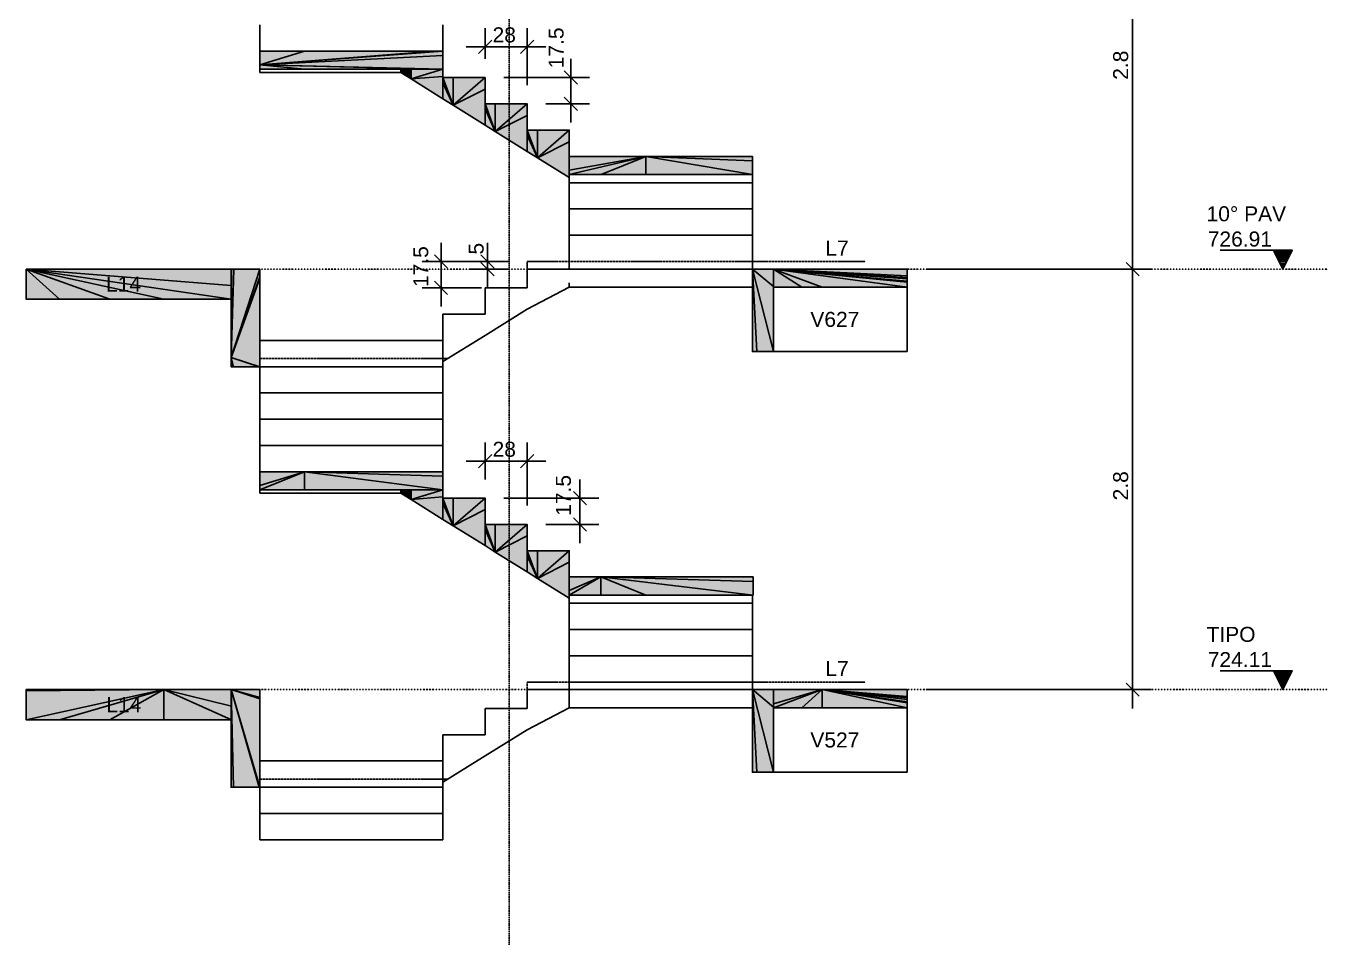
# Model space of a CAD drawing. Extents: x 37185 to 43130, y -8131 to -3926.
# Drawn here: x 40878 to 41744, y -5845 to -5234 of the extents above; entities that cross this region are included whole.
import ezdxf

# ---------------------------------------------------------------- set-up
doc = ezdxf.new("R2010")
doc.units = 0
doc.header["$MEASUREMENT"] = 0
for name, pattern in [('ESTILO_TQS_0001', [1, 0.7, -0.3]), ('ESTILO_TQS_0002', [0.4, 0.1, -0.3]), ('ESTILO_TQS_0004', [1.12, 0.5, -0.2, 0.01, -0.2, 0.01, -0.2])]:
    doc.linetypes.add(name, pattern=pattern)
for name, color, linetype in [('48', 4, 'CONTINUOUS'), ('52', 1, 'CONTINUOUS'), ('67', 7, 'CONTINUOUS'), ('68', 4, 'CONTINUOUS'), ('70', 160, 'CONTINUOUS'), ('74', 2, 'CONTINUOUS'), ('75', 9, 'CONTINUOUS'), ('79', 12, 'CONTINUOUS'), ('96', 252, 'CONTINUOUS')]:
    doc.layers.add(name, color=color, linetype=linetype)
doc.styles.add('TQS_ARIAL', font='arial.ttf')

msp = doc.modelspace()

# ---------------------------------------------------------------- linework, layer by layer
at = {"layer": '48', "linetype": 'Continuous'}
for p, q in [((41033.332, -5232.844), (41033.332, -5246.995)), ((41155.332, -5246.995), (41155.332, -5232.844)), ((41033.332, -5246.995), (41033.332, -5250.344)), ((41155.332, -5250.344), (41155.332, -5246.995)), ((41033.332, -5262.344), (41033.332, -5264.495)), ((41033.332, -5264.495), (41127.332, -5264.495)), ((41239.332, -5334.495), (41239.332, -5337.844)), ((41239.332, -5337.844), (41239.332, -5351.995)), ((41361.71, -5337.844), (41239.435, -5337.844)), ((41361.332, -5334.495), (41361.332, -5332.344)), ((41361.332, -5337.844), (41361.332, -5334.495)), ((41361.332, -5351.995), (41361.332, -5337.844)), ((41239.332, -5351.995), (41239.332, -5355.344)), ((41239.332, -5355.344), (41239.332, -5369.495)), ((41361.71, -5355.344), (41239.435, -5355.344)), ((41361.332, -5355.344), (41361.332, -5351.995)), ((41361.332, -5369.495), (41361.332, -5355.344)), ((41239.332, -5369.495), (41239.332, -5372.844)), ((41361.332, -5372.844), (41361.332, -5369.495)), ((41239.332, -5372.844), (41239.332, -5386.995)), ((41361.71, -5372.844), (41239.435, -5372.844)), ((41361.332, -5386.995), (41361.332, -5372.844)), ((41239.332, -5386.995), (41239.332, -5395.343)), ((41361.332, -5395.343), (41361.332, -5386.995)), ((41211.332, -5395.343), (41211.332, -5407.343)), ((41361.332, -5395.343), (41211.332, -5395.343)), ((41239.332, -5404.494), (41239.332, -5407.343)), ((41211.332, -5407.843), (41183.332, -5407.843)), ((41183.332, -5407.843), (41183.332, -5425.343)), ((41211.332, -5407.343), (41211.332, -5407.843)), ((41211.332, -5421.994), (41239.332, -5407.343)), ((41239.332, -5407.343), (41361.332, -5407.343)), ((41464.374, -5427.567), (41464.374, -5407.343)), ((41183.332, -5439.494), (41211.332, -5421.994)), ((41183.332, -5425.343), (41155.332, -5425.343)), ((41155.332, -5425.343), (41155.332, -5442.843)), ((41464.374, -5450.343), (41464.374, -5427.567)), ((41155.332, -5456.994), (41183.332, -5439.494)), ((41155.332, -5442.843), (41033.332, -5442.843)), ((41155.332, -5454.843), (41155.332, -5442.843)), ((41375.332, -5450.343), (41464.374, -5450.343)), ((41155.332, -5456.994), (41155.332, -5454.843)), ((41155.332, -5460.343), (41155.332, -5456.994)), ((41155.332, -5460.343), (41033.058, -5460.343)), ((41033.332, -5460.343), (41033.332, -5474.494)), ((41067.478, -5460.343), (41033.332, -5460.343)), ((41155.332, -5474.494), (41155.332, -5460.343)), ((41033.332, -5474.494), (41033.332, -5477.843)), ((41155.332, -5477.843), (41155.332, -5474.494)), ((41033.332, -5477.843), (41033.332, -5491.994)), ((41100.787, -5477.843), (41033.332, -5477.843)), ((41155.332, -5477.843), (41100.787, -5477.843)), ((41155.332, -5491.994), (41155.332, -5477.843)), ((41033.332, -5491.994), (41033.332, -5495.343)), ((41155.332, -5495.343), (41155.332, -5491.994)), ((41033.332, -5495.343), (41033.332, -5509.494)), ((41100.787, -5495.343), (41033.332, -5495.343)), ((41155.332, -5495.343), (41100.787, -5495.343)), ((41155.332, -5509.494), (41155.332, -5495.343)), ((41033.332, -5509.494), (41033.332, -5512.843)), ((41155.332, -5512.843), (41155.332, -5509.494)), ((41033.332, -5512.843), (41033.332, -5526.994)), ((41100.787, -5512.843), (41033.332, -5512.843)), ((41155.332, -5512.843), (41100.787, -5512.843)), ((41155.332, -5526.994), (41155.332, -5512.843)), ((41033.332, -5526.994), (41033.332, -5530.343)), ((41155.332, -5530.343), (41155.332, -5526.994)), ((41033.332, -5542.343), (41033.332, -5544.494)), ((41033.332, -5544.494), (41127.332, -5544.494)), ((41239.332, -5614.494), (41239.332, -5617.843)), ((41361.332, -5614.494), (41361.332, -5612.343)), ((41361.332, -5617.843), (41361.332, -5614.494)), ((41239.332, -5617.843), (41239.332, -5631.994)), ((41361.71, -5617.843), (41239.435, -5617.843)), ((41361.332, -5631.994), (41361.332, -5617.843)), ((41239.332, -5631.994), (41239.332, -5635.343)), ((41361.332, -5635.343), (41361.332, -5631.994)), ((41239.332, -5635.343), (41239.332, -5649.494)), ((41361.71, -5635.343), (41239.435, -5635.343)), ((41361.332, -5649.494), (41361.332, -5635.343)), ((41239.332, -5649.494), (41239.332, -5652.843)), ((41361.332, -5652.843), (41361.332, -5649.494)), ((41239.332, -5652.843), (41239.332, -5666.994)), ((41361.71, -5652.843), (41239.435, -5652.843)), ((41361.332, -5666.994), (41361.332, -5652.843)), ((41239.332, -5666.994), (41239.332, -5675.344)), ((41361.332, -5675.344), (41361.332, -5666.994)), ((41211.332, -5675.344), (41211.332, -5687.344)), ((41239.332, -5675.344), (41211.332, -5675.344)), ((41361.332, -5675.344), (41211.332, -5675.344)), ((41239.332, -5675.344), (41239.332, -5684.495)), ((41361.71, -5670.343), (41239.435, -5670.343)), ((41239.332, -5684.495), (41239.332, -5687.344)), ((41211.332, -5687.844), (41183.332, -5687.844)), ((41183.332, -5687.844), (41183.332, -5705.344)), ((41211.332, -5687.344), (41211.332, -5687.844)), ((41211.332, -5701.995), (41239.332, -5687.344)), ((41239.332, -5687.344), (41361.332, -5687.344)), ((41464.374, -5707.569), (41464.374, -5687.344)), ((41183.332, -5705.344), (41155.332, -5705.344)), ((41155.332, -5705.344), (41155.332, -5722.844)), ((41183.332, -5719.495), (41211.332, -5701.995)), ((41464.374, -5730.344), (41464.374, -5707.569)), ((41155.332, -5722.844), (41033.332, -5722.844)), ((41155.332, -5736.995), (41183.332, -5719.495)), ((41155.332, -5734.844), (41155.332, -5722.844)), ((41155.332, -5736.995), (41155.332, -5734.844)), ((41375.332, -5730.344), (41464.374, -5730.344)), ((41033.332, -5740.344), (41033.332, -5754.495)), ((41067.478, -5740.344), (41033.332, -5740.344)), ((41155.332, -5740.344), (41067.478, -5740.344)), ((41155.332, -5740.344), (41155.332, -5736.995)), ((41155.332, -5754.495), (41155.332, -5740.344)), ((41033.332, -5754.495), (41033.332, -5757.844)), ((41033.332, -5757.844), (41033.332, -5771.995)), ((41100.787, -5757.844), (41033.332, -5757.844)), ((41155.332, -5757.844), (41100.787, -5757.844)), ((41155.332, -5757.844), (41155.332, -5754.495)), ((41155.332, -5771.995), (41155.332, -5757.844)), ((41033.332, -5771.995), (41033.332, -5775.344)), ((41100.787, -5775.344), (41033.332, -5775.344)), ((41155.332, -5775.344), (41100.787, -5775.344)), ((41155.332, -5775.344), (41155.332, -5771.995))]:
    msp.add_line(p, q, dxfattribs=at)
at = {"layer": '52', "linetype": 'Continuous'}
for points in [[(41033.332, -5250.344), (41033.332, -5259.42), (41033.332, -5262.344)], [(41155.332, -5250.344), (41149.287, -5250.344), (41100.787, -5250.344), (41063.058, -5250.344), (41033.332, -5250.344)], [(41155.332, -5267.844), (41155.332, -5267.132), (41155.332, -5264.495), (41155.332, -5262.344), (41155.332, -5253.268), (41155.332, -5250.344)], [(41033.332, -5262.344), (41063.058, -5262.344), (41127.332, -5262.344)], [(41127.332, -5262.344), (41127.332, -5262.868), (41127.332, -5264.495)], [(41127.332, -5264.495), (41134.155, -5268.759), (41155.332, -5281.995), (41162.155, -5286.259), (41183.332, -5299.495), (41190.155, -5303.759), (41211.332, -5316.995), (41218.155, -5321.259), (41239.332, -5334.495)], [(41183.332, -5267.844), (41162.155, -5267.844), (41155.332, -5267.844)], [(41183.332, -5285.344), (41183.332, -5275.556), (41183.332, -5267.844)], [(41211.332, -5285.344), (41190.155, -5285.344), (41183.332, -5285.344)], [(41211.332, -5302.844), (41211.332, -5293.056), (41211.332, -5285.344)], [(41239.332, -5302.844), (41218.155, -5302.844), (41211.332, -5302.844)], [(41239.332, -5320.344), (41239.332, -5310.556), (41239.332, -5302.844)], [(41361.332, -5320.344), (41290.241, -5320.344), (41239.332, -5320.344)], [(41361.332, -5332.344), (41361.332, -5323.268), (41361.332, -5320.344)], [(41239.332, -5332.344), (41260.515, -5332.344), (41290.241, -5332.344), (41361.332, -5332.344)], [(41239.332, -5334.495), (41239.332, -5332.344)], [(41033.332, -5395.343), (41016.115, -5395.343), (41015.841, -5395.343), (41014.332, -5395.343), (40877.813, -5395.343)], [(40877.813, -5395.343), (40877.813, -5415.343)], [(41033.332, -5460.343), (41033.332, -5454.843), (41033.332, -5442.843), (41033.332, -5401.442), (41033.332, -5400.503), (41033.332, -5395.343)], [(41361.332, -5395.343), (41361.332, -5404.494), (41361.332, -5407.343), (41361.332, -5450.343)], [(41464.374, -5395.343), (41375.332, -5395.343), (41361.332, -5395.343)], [(41464.374, -5407.343), (41464.374, -5404.175), (41464.374, -5403.429), (41464.374, -5402.374), (41464.374, -5401.936), (41464.374, -5400.88), (41464.374, -5399.824), (41464.374, -5395.343)], [(40877.813, -5415.343), (40900.12, -5415.343), (40933.654, -5415.343), (40969.424, -5415.343), (41014.332, -5415.343)], [(41014.332, -5415.343), (41014.332, -5454.243), (41014.332, -5460.343)], [(41375.332, -5450.343), (41375.332, -5407.343)], [(41375.332, -5407.343), (41394.248, -5407.343), (41394.76, -5407.343), (41407.618, -5407.343), (41408.49, -5407.343), (41464.374, -5407.343)], [(41361.332, -5450.343), (41364.306, -5450.343), (41375.332, -5450.343)], [(41014.332, -5460.343), (41015.841, -5460.343), (41033.058, -5460.343), (41033.332, -5460.343)], [(41155.332, -5530.343), (41100.787, -5530.343), (41063.18, -5530.343), (41033.332, -5530.343)], [(41033.332, -5530.343), (41033.332, -5539.407), (41033.332, -5542.343)], [(41155.332, -5547.843), (41155.332, -5547.089), (41155.332, -5544.494), (41155.332, -5542.343), (41155.332, -5533.241), (41155.332, -5530.343)], [(41033.332, -5542.343), (41063.18, -5542.343), (41127.332, -5542.343)], [(41127.332, -5542.343), (41127.332, -5542.862), (41127.332, -5544.494)], [(41127.332, -5544.494), (41134.096, -5548.721), (41155.332, -5561.994), (41162.096, -5566.221), (41183.332, -5579.494), (41190.125, -5583.739), (41211.332, -5596.994), (41218.154, -5601.257), (41239.332, -5614.494)], [(41183.332, -5547.843), (41162.096, -5547.843), (41155.332, -5547.843)], [(41183.332, -5565.343), (41183.332, -5555.488), (41183.332, -5547.843)], [(41211.332, -5565.343), (41190.125, -5565.343), (41183.332, -5565.343)], [(41211.332, -5582.843), (41211.332, -5573.021), (41211.332, -5565.343)], [(41239.332, -5582.843), (41218.154, -5582.843), (41211.332, -5582.843)], [(41239.332, -5600.343), (41239.332, -5590.554), (41239.332, -5582.843)], [(41361.71, -5600.343), (41260.487, -5600.343), (41239.332, -5600.343)], [(41361.71, -5612.343), (41361.71, -5603.279), (41361.71, -5600.343)], [(41239.332, -5612.343), (41260.487, -5612.343), (41290.335, -5612.343), (41361.332, -5612.343), (41361.71, -5612.343)], [(41239.332, -5614.494), (41239.332, -5612.343)], [(41014.332, -5675.344), (40969.424, -5675.344), (40877.813, -5675.344)], [(40877.813, -5675.344), (40877.813, -5676.117), (40877.813, -5695.344)], [(41014.332, -5675.344), (41014.332, -5686.231), (41014.332, -5695.223), (41014.332, -5695.344), (41014.332, -5740.344)], [(41033.332, -5675.344), (41014.832, -5675.344), (41014.606, -5675.344), (41014.332, -5675.344)], [(41014.606, -5695.344), (41014.606, -5687.145), (41014.606, -5686.297), (41014.606, -5676.295), (41014.606, -5676.281), (41014.606, -5675.432), (41014.606, -5675.418), (41014.606, -5675.344)], [(41033.332, -5740.344), (41033.332, -5734.844), (41033.332, -5722.844), (41033.332, -5681.443), (41033.332, -5680.504), (41033.332, -5675.344)], [(41361.332, -5675.344), (41361.332, -5684.495), (41361.332, -5687.344), (41361.332, -5730.344)], [(41464.374, -5675.344), (41407.618, -5675.344), (41375.332, -5675.344), (41361.332, -5675.344)], [(41464.374, -5687.344), (41464.374, -5684.177), (41464.374, -5683.43), (41464.374, -5682.375), (41464.374, -5681.937), (41464.374, -5680.881), (41464.374, -5679.826), (41464.374, -5675.344)], [(41375.332, -5730.344), (41375.332, -5687.344)], [(41375.332, -5687.344), (41394.248, -5687.344), (41394.76, -5687.344), (41407.618, -5687.344), (41408.49, -5687.344), (41464.374, -5687.344)], [(40877.813, -5695.344), (40900.12, -5695.344), (40933.654, -5695.344), (40969.424, -5695.344), (41014.332, -5695.344)], [(41014.332, -5695.344), (41014.606, -5695.344)], [(41361.332, -5730.344), (41364.306, -5730.344), (41375.332, -5730.344)], [(41014.332, -5740.344), (41015.841, -5740.344), (41033.058, -5740.344), (41033.332, -5740.344)]]:
    msp.add_lwpolyline(points, dxfattribs=at)
at = {"layer": '67', "linetype": 'ESTILO_TQS_0002'}
for p, q in [((40877.813, -5395.343), (41744.374, -5395.343)), ((40946.643, -5675.344), (41744.374, -5675.344))]:
    msp.add_line(p, q, dxfattribs=at)
at = {"layer": '68', "linetype": 'ESTILO_TQS_0001'}
for points in [[(41211.332, -5395.343), (41211.332, -5390.343), (41436.374, -5390.343)], [(41033.332, -5454.843), (41158.759, -5454.843)], [(41211.332, -5675.344), (41211.332, -5670.344), (41436.374, -5670.344)], [(41033.332, -5734.844), (41158.759, -5734.844)]]:
    msp.add_lwpolyline(points, dxfattribs=at)
at = {"layer": '70', "linetype": 'ESTILO_TQS_0004'}
msp.add_line((41199.332, -4658.197), (41199.332, -5845.318), dxfattribs=at)
at = {"layer": '75', "linetype": 'Continuous'}
for p, q in [((41614.374, -5407.843), (41614.374, -5102.844)), ((41183.332, -5255.344), (41183.332, -5234.93)), ((41211.332, -5272.844), (41211.332, -5234.93)), ((41170.832, -5247.43), (41223.832, -5247.43)), ((41178.913, -5251.85), (41187.752, -5243.011)), ((41206.913, -5251.85), (41215.752, -5243.011)), ((41240.435, -5297.844), (41240.435, -5255.344)), ((41183.332, -5267.844), (41183.332, -5267.844)), ((41183.332, -5267.844), (41183.332, -5267.844)), ((41195.832, -5267.844), (41252.935, -5267.844)), ((41244.855, -5272.263), (41236.016, -5263.425)), ((41211.332, -5285.344), (41211.332, -5285.344)), ((41211.332, -5285.344), (41211.332, -5285.344)), ((41223.832, -5285.344), (41252.935, -5285.344)), ((41244.855, -5289.763), (41236.016, -5280.925)), ((41154.024, -5420.343), (41154.024, -5377.843)), ((41184.972, -5407.843), (41184.972, -5377.843)), ((41158.444, -5394.762), (41149.605, -5385.923)), ((41189.391, -5394.762), (41180.552, -5385.923)), ((41614.374, -5687.844), (41614.374, -5382.843)), ((41720.624, -5382.843), (41672.624, -5382.843)), ((41714.374, -5395.343), (41708.124, -5382.843)), ((41708.682, -5383.958), (41720.067, -5383.958)), ((41709.239, -5385.072), (41719.509, -5385.072)), ((41709.796, -5386.187), (41718.952, -5386.187)), ((41710.354, -5387.302), (41718.395, -5387.302)), ((41710.911, -5388.417), (41717.837, -5388.417)), ((41711.468, -5389.531), (41717.28, -5389.531)), ((41714.374, -5395.343), (41720.624, -5382.843)), ((41198.832, -5390.343), (41141.524, -5390.343)), ((41198.832, -5390.343), (41172.472, -5390.343)), ((41198.832, -5395.343), (41172.472, -5395.343)), ((41189.391, -5399.762), (41180.552, -5390.923)), ((41211.332, -5390.343), (41211.332, -5390.343)), ((41211.332, -5390.343), (41211.332, -5390.343)), ((41211.332, -5395.343), (41211.332, -5395.343)), ((41464.374, -5395.343), (41464.374, -5395.343)), ((41464.374, -5395.343), (41464.374, -5395.343)), ((41476.874, -5395.343), (41626.874, -5395.343)), ((41476.874, -5395.343), (41626.874, -5395.343)), ((41618.794, -5399.762), (41609.955, -5390.923)), ((41618.794, -5399.762), (41609.955, -5390.923)), ((41712.026, -5390.646), (41716.722, -5390.646)), ((41712.583, -5391.761), (41716.165, -5391.761)), ((41713.141, -5392.876), (41715.608, -5392.876)), ((41713.698, -5393.991), (41715.05, -5393.991)), ((41158.444, -5412.262), (41149.605, -5403.423)), ((41181.055, -5407.843), (41141.524, -5407.843)), ((41193.555, -5407.843), (41193.555, -5407.843)), ((41183.332, -5535.343), (41183.332, -5510.821)), ((41211.332, -5552.843), (41211.332, -5510.821)), ((41178.913, -5527.741), (41187.752, -5518.902)), ((41206.913, -5527.741), (41215.752, -5518.902)), ((41170.832, -5523.321), (41223.832, -5523.321)), ((41246.523, -5535.343), (41246.523, -5577.843)), ((41242.104, -5543.423), (41250.943, -5552.262)), ((41183.332, -5547.843), (41183.332, -5547.843)), ((41183.332, -5547.843), (41183.332, -5547.843)), ((41195.832, -5547.843), (41259.023, -5547.843)), ((41242.104, -5560.923), (41250.943, -5569.762)), ((41211.332, -5565.343), (41211.332, -5565.343)), ((41211.332, -5565.343), (41211.332, -5565.343)), ((41223.832, -5565.343), (41259.023, -5565.343)), ((41720.624, -5662.844), (41672.624, -5662.844)), ((41714.374, -5675.344), (41708.124, -5662.844)), ((41708.682, -5663.959), (41720.067, -5663.959)), ((41709.239, -5665.074), (41719.509, -5665.074)), ((41709.796, -5666.188), (41718.952, -5666.188)), ((41710.354, -5667.303), (41718.395, -5667.303)), ((41714.374, -5675.344), (41720.624, -5662.844)), ((41464.374, -5675.344), (41464.374, -5675.344)), ((41464.374, -5675.344), (41464.374, -5675.344)), ((41476.874, -5675.344), (41626.874, -5675.344)), ((41476.874, -5675.344), (41626.874, -5675.344)), ((41618.794, -5679.763), (41609.955, -5670.925)), ((41618.794, -5679.763), (41609.955, -5670.925)), ((41710.911, -5668.418), (41717.837, -5668.418)), ((41711.468, -5669.533), (41717.28, -5669.533)), ((41712.026, -5670.648), (41716.722, -5670.647)), ((41712.583, -5671.762), (41716.165, -5671.762)), ((41713.141, -5672.877), (41715.608, -5672.877)), ((41713.698, -5673.992), (41715.05, -5673.992))]:
    msp.add_line(p, q, dxfattribs=at)
at = {"layer": '79', "linetype": 'Continuous'}
for points in [[(41708.124, -5382.843), (41714.374, -5395.343), (41720.624, -5382.843), (41708.124, -5382.843)], [(41708.124, -5662.844), (41714.374, -5675.344), (41720.624, -5662.844), (41708.124, -5662.844)]]:
    msp.add_lwpolyline(points, dxfattribs=at)
at = {"layer": '96', "linetype": 'Continuous'}
for points in [[(41033.332, -5259.42), (41155.332, -5253.268), (41155.332, -5250.344), (41033.332, -5259.42)], [(41033.332, -5259.42), (41155.332, -5250.344), (41149.287, -5250.344), (41033.332, -5259.42)], [(41033.332, -5259.42), (41149.287, -5250.344), (41063.058, -5250.344), (41033.332, -5259.42)], [(41033.332, -5259.42), (41063.058, -5250.344), (41033.332, -5250.344), (41033.332, -5259.42)], [(41033.332, -5259.42), (41155.332, -5262.344), (41155.332, -5253.268), (41033.332, -5259.42)], [(41033.332, -5259.42), (41033.332, -5262.344), (41063.058, -5262.344), (41033.332, -5259.42)], [(41033.332, -5259.42), (41063.058, -5262.344), (41149.287, -5262.344), (41033.332, -5259.42)], [(41033.332, -5259.42), (41149.287, -5262.344), (41155.332, -5262.344), (41033.332, -5259.42)], [(41134.155, -5268.759), (41134.155, -5262.344), (41127.332, -5262.344), (41134.155, -5268.759)], [(41134.155, -5268.759), (41127.332, -5262.344), (41127.332, -5262.868), (41134.155, -5268.759)], [(41134.155, -5268.759), (41127.332, -5262.868), (41127.332, -5264.495), (41134.155, -5268.759)], [(41134.155, -5268.759), (41155.332, -5267.132), (41155.332, -5262.344), (41134.155, -5268.759)], [(41134.155, -5268.759), (41155.332, -5262.344), (41134.155, -5262.344), (41134.155, -5268.759)], [(41134.155, -5268.759), (41155.332, -5281.995), (41155.332, -5267.132), (41134.155, -5268.759)], [(41162.155, -5286.259), (41162.155, -5267.844), (41155.332, -5267.844), (41162.155, -5286.259)], [(41162.155, -5286.259), (41155.332, -5267.844), (41155.332, -5271.292), (41162.155, -5286.259)], [(41162.155, -5286.259), (41183.332, -5275.556), (41183.332, -5267.844), (41162.155, -5286.259)], [(41162.155, -5286.259), (41183.332, -5267.844), (41162.155, -5267.844), (41162.155, -5286.259)], [(41162.155, -5286.259), (41155.332, -5271.292), (41155.332, -5281.995), (41162.155, -5286.259)], [(41162.155, -5286.259), (41183.332, -5299.495), (41183.332, -5275.556), (41162.155, -5286.259)], [(41190.155, -5303.759), (41190.155, -5285.344), (41183.332, -5285.344), (41190.155, -5303.759)], [(41190.155, -5303.759), (41183.332, -5285.344), (41183.332, -5288.792), (41190.155, -5303.759)], [(41190.155, -5303.759), (41211.332, -5293.056), (41211.332, -5285.344), (41190.155, -5303.759)], [(41190.155, -5303.759), (41211.332, -5285.344), (41190.155, -5285.344), (41190.155, -5303.759)], [(41190.155, -5303.759), (41183.332, -5288.792), (41183.332, -5299.495), (41190.155, -5303.759)], [(41190.155, -5303.759), (41211.332, -5316.995), (41211.332, -5293.056), (41190.155, -5303.759)], [(41218.155, -5321.259), (41218.155, -5302.844), (41211.332, -5302.844), (41218.155, -5321.259)], [(41218.155, -5321.259), (41211.332, -5302.844), (41211.332, -5306.292), (41218.155, -5321.259)], [(41218.155, -5321.259), (41239.332, -5310.556), (41239.332, -5302.844), (41218.155, -5321.259)], [(41218.155, -5321.259), (41239.332, -5302.844), (41218.155, -5302.844), (41218.155, -5321.259)], [(41218.155, -5321.259), (41211.332, -5306.292), (41211.332, -5316.995), (41218.155, -5321.259)], [(41218.155, -5321.259), (41239.332, -5334.495), (41239.332, -5310.556), (41218.155, -5321.259)], [(41290.241, -5320.344), (41239.332, -5320.344), (41239.332, -5329.42), (41290.241, -5320.344)], [(41290.241, -5320.344), (41239.332, -5329.42), (41239.332, -5332.344), (41290.241, -5320.344)], [(41290.241, -5320.344), (41239.332, -5332.344), (41260.515, -5332.344), (41290.241, -5320.344)], [(41290.241, -5320.344), (41260.515, -5332.344), (41290.241, -5332.344), (41290.241, -5320.344)], [(41290.241, -5320.344), (41290.241, -5332.344), (41361.332, -5332.344), (41290.241, -5320.344)], [(41290.241, -5320.344), (41361.332, -5332.344), (41361.332, -5323.268), (41290.241, -5320.344)], [(41290.241, -5320.344), (41361.332, -5323.268), (41361.332, -5320.344), (41290.241, -5320.344)], [(40877.813, -5395.343), (40877.813, -5415.343), (40900.12, -5415.343), (40877.813, -5395.343)], [(40877.813, -5395.343), (40900.12, -5415.343), (40933.654, -5415.343), (40877.813, -5395.343)], [(40877.813, -5395.343), (40933.654, -5415.343), (40969.424, -5415.343), (40877.813, -5395.343)], [(40877.813, -5395.343), (40969.424, -5415.343), (41014.332, -5415.343), (40877.813, -5395.343)], [(40877.813, -5395.343), (41014.332, -5415.343), (41014.332, -5406.296), (40877.813, -5395.343)], [(40877.813, -5395.343), (41014.332, -5406.296), (41014.332, -5395.343), (40877.813, -5395.343)], [(41014.332, -5454.243), (41033.332, -5400.503), (41033.332, -5395.343), (41014.332, -5454.243)], [(41014.332, -5454.243), (41033.332, -5395.343), (41016.115, -5395.343), (41014.332, -5454.243)], [(41014.332, -5454.243), (41016.115, -5395.343), (41015.841, -5395.343), (41014.332, -5454.243)], [(41014.332, -5454.243), (41015.841, -5395.343), (41014.332, -5395.343), (41014.332, -5454.243)], [(41361.332, -5395.343), (41361.332, -5450.343), (41364.306, -5450.343), (41361.332, -5395.343)], [(41361.332, -5395.343), (41364.306, -5450.343), (41375.332, -5450.343), (41361.332, -5395.343)], [(41361.332, -5395.343), (41375.332, -5450.343), (41375.332, -5407.027), (41361.332, -5395.343)], [(41361.332, -5395.343), (41375.332, -5407.027), (41375.332, -5395.343), (41361.332, -5395.343)], [(41375.332, -5395.343), (41375.332, -5407.343), (41394.248, -5407.343), (41375.332, -5395.343)], [(41375.332, -5395.343), (41394.248, -5407.343), (41407.618, -5407.343), (41375.332, -5395.343)], [(41375.332, -5395.343), (41407.618, -5407.343), (41464.374, -5407.343), (41375.332, -5395.343)], [(41375.332, -5395.343), (41464.374, -5407.343), (41464.374, -5404.175), (41375.332, -5395.343)], [(41375.332, -5395.343), (41464.374, -5404.175), (41464.374, -5403.429), (41375.332, -5395.343)], [(41375.332, -5395.343), (41464.374, -5403.429), (41464.374, -5401.936), (41375.332, -5395.343)], [(41375.332, -5395.343), (41464.374, -5401.936), (41464.374, -5400.88), (41375.332, -5395.343)], [(41375.332, -5395.343), (41464.374, -5400.88), (41464.374, -5399.824), (41375.332, -5395.343)], [(41375.332, -5395.343), (41464.374, -5399.824), (41464.374, -5395.343), (41375.332, -5395.343)], [(41014.332, -5454.243), (41033.332, -5401.442), (41033.332, -5400.503), (41014.332, -5454.243)], [(41014.332, -5454.243), (41033.332, -5460.343), (41033.332, -5401.442), (41014.332, -5454.243)], [(41014.332, -5454.243), (41014.332, -5460.343), (41015.841, -5460.343), (41014.332, -5454.243)], [(41014.332, -5454.243), (41015.841, -5460.343), (41033.058, -5460.343), (41014.332, -5454.243)], [(41014.332, -5454.243), (41033.058, -5460.343), (41033.332, -5460.343), (41014.332, -5454.243)], [(41063.18, -5530.343), (41033.332, -5530.343), (41033.332, -5539.407), (41063.18, -5530.343)], [(41063.18, -5530.343), (41033.332, -5539.407), (41033.332, -5542.343), (41063.18, -5530.343)], [(41063.18, -5530.343), (41033.332, -5542.343), (41063.18, -5542.343), (41063.18, -5530.343)], [(41063.18, -5530.343), (41063.18, -5542.343), (41155.332, -5542.343), (41063.18, -5530.343)], [(41063.18, -5530.343), (41155.332, -5542.343), (41155.332, -5533.241), (41063.18, -5530.343)], [(41063.18, -5530.343), (41155.332, -5533.241), (41155.332, -5530.343), (41063.18, -5530.343)], [(41134.096, -5548.721), (41134.096, -5542.343), (41127.332, -5542.343), (41134.096, -5548.721)], [(41134.096, -5548.721), (41127.332, -5542.343), (41127.332, -5542.862), (41134.096, -5548.721)], [(41134.096, -5548.721), (41127.332, -5542.862), (41127.332, -5544.494), (41134.096, -5548.721)], [(41134.096, -5548.721), (41155.332, -5547.089), (41155.332, -5542.343), (41134.096, -5548.721)], [(41134.096, -5548.721), (41155.332, -5542.343), (41134.096, -5542.343), (41134.096, -5548.721)], [(41134.096, -5548.721), (41155.332, -5561.994), (41155.332, -5547.089), (41134.096, -5548.721)], [(41162.096, -5566.221), (41162.096, -5547.843), (41155.332, -5547.843), (41162.096, -5566.221)], [(41162.096, -5566.221), (41155.332, -5547.843), (41155.332, -5551.261), (41162.096, -5566.221)], [(41162.096, -5566.221), (41155.332, -5551.261), (41155.332, -5561.994), (41162.096, -5566.221)], [(41162.096, -5566.221), (41183.332, -5555.488), (41183.332, -5547.843), (41162.096, -5566.221)], [(41162.096, -5566.221), (41183.332, -5547.843), (41162.096, -5547.843), (41162.096, -5566.221)], [(41162.096, -5566.221), (41183.332, -5579.494), (41183.332, -5555.488), (41162.096, -5566.221)], [(41190.125, -5583.739), (41190.125, -5565.343), (41183.332, -5565.343), (41190.125, -5583.739)], [(41190.125, -5583.739), (41183.332, -5565.343), (41183.332, -5568.776), (41190.125, -5583.739)], [(41190.125, -5583.739), (41183.332, -5568.776), (41183.332, -5579.494), (41190.125, -5583.739)], [(41190.125, -5583.739), (41211.332, -5573.021), (41211.332, -5565.343), (41190.125, -5583.739)], [(41190.125, -5583.739), (41211.332, -5565.343), (41190.125, -5565.343), (41190.125, -5583.739)], [(41190.125, -5583.739), (41211.332, -5596.994), (41211.332, -5573.021), (41190.125, -5583.739)], [(41218.154, -5601.257), (41218.154, -5582.843), (41211.332, -5582.843), (41218.154, -5601.257)], [(41218.154, -5601.257), (41211.332, -5582.843), (41211.332, -5586.29), (41218.154, -5601.257)], [(41218.154, -5601.257), (41211.332, -5586.29), (41211.332, -5596.994), (41218.154, -5601.257)], [(41218.154, -5601.257), (41239.332, -5590.554), (41239.332, -5582.843), (41218.154, -5601.257)], [(41218.154, -5601.257), (41239.332, -5582.843), (41218.154, -5582.843), (41218.154, -5601.257)], [(41218.154, -5601.257), (41239.332, -5614.494), (41239.332, -5590.554), (41218.154, -5601.257)], [(41260.487, -5600.343), (41239.332, -5600.343), (41239.332, -5609.407), (41260.487, -5600.343)], [(41260.487, -5600.343), (41239.332, -5609.407), (41239.332, -5612.343), (41260.487, -5600.343)], [(41260.487, -5600.343), (41239.332, -5612.343), (41260.487, -5612.343), (41260.487, -5600.343)], [(41260.487, -5600.343), (41260.487, -5612.343), (41290.335, -5612.343), (41260.487, -5600.343)], [(41260.487, -5600.343), (41290.335, -5612.343), (41361.71, -5612.343), (41260.487, -5600.343)], [(41260.487, -5600.343), (41361.71, -5612.343), (41361.71, -5603.279), (41260.487, -5600.343)], [(41260.487, -5600.343), (41361.71, -5603.279), (41361.71, -5600.343), (41260.487, -5600.343)], [(40969.424, -5675.344), (40877.813, -5675.344), (40877.813, -5676.117), (40969.424, -5675.344)], [(40969.424, -5675.344), (40877.813, -5676.117), (40877.813, -5695.344), (40969.424, -5675.344)], [(40969.424, -5675.344), (40877.813, -5695.344), (40900.12, -5695.344), (40969.424, -5675.344)], [(40969.424, -5675.344), (40900.12, -5695.344), (40933.654, -5695.344), (40969.424, -5675.344)], [(40969.424, -5675.344), (40933.654, -5695.344), (40969.424, -5695.344), (40969.424, -5675.344)], [(40969.424, -5675.344), (40969.424, -5695.344), (41014.606, -5695.344), (40969.424, -5675.344)], [(40969.424, -5675.344), (41014.606, -5695.344), (41014.606, -5686.297), (40969.424, -5675.344)], [(40969.424, -5675.344), (41014.606, -5686.297), (41014.606, -5675.344), (40969.424, -5675.344)], [(41014.332, -5675.344), (41014.332, -5740.344), (41015.841, -5740.344), (41014.332, -5675.344)], [(41014.332, -5675.344), (41015.841, -5740.344), (41033.058, -5740.344), (41014.332, -5675.344)], [(41014.332, -5675.344), (41033.058, -5740.344), (41033.332, -5740.344), (41014.332, -5675.344)], [(41014.332, -5675.344), (41033.332, -5740.344), (41033.332, -5681.443), (41014.332, -5675.344)], [(41014.332, -5675.344), (41033.332, -5681.443), (41033.332, -5680.504), (41014.332, -5675.344)], [(41014.332, -5675.344), (41033.332, -5680.504), (41033.332, -5675.344), (41014.332, -5675.344)], [(41361.332, -5675.344), (41361.332, -5730.344), (41364.306, -5730.344), (41361.332, -5675.344)], [(41361.332, -5675.344), (41364.306, -5730.344), (41375.332, -5730.344), (41361.332, -5675.344)], [(41361.332, -5675.344), (41375.332, -5730.344), (41375.332, -5687.028), (41361.332, -5675.344)], [(41361.332, -5675.344), (41375.332, -5687.028), (41375.332, -5675.344), (41361.332, -5675.344)], [(41407.618, -5675.344), (41375.332, -5675.344), (41375.332, -5684.795), (41407.618, -5675.344)], [(41407.618, -5675.344), (41375.332, -5684.795), (41375.332, -5687.344), (41407.618, -5675.344)], [(41407.618, -5675.344), (41375.332, -5687.344), (41394.248, -5687.344), (41407.618, -5675.344)], [(41407.618, -5675.344), (41394.248, -5687.344), (41407.618, -5687.344), (41407.618, -5675.344)], [(41407.618, -5675.344), (41407.618, -5687.344), (41464.374, -5687.344), (41407.618, -5675.344)], [(41407.618, -5675.344), (41464.374, -5687.344), (41464.374, -5684.177), (41407.618, -5675.344)], [(41407.618, -5675.344), (41464.374, -5684.177), (41464.374, -5683.43), (41407.618, -5675.344)], [(41407.618, -5675.344), (41464.374, -5683.43), (41464.374, -5681.937), (41407.618, -5675.344)], [(41407.618, -5675.344), (41464.374, -5681.937), (41464.374, -5680.881), (41407.618, -5675.344)], [(41407.618, -5675.344), (41464.374, -5680.881), (41464.374, -5679.826), (41407.618, -5675.344)], [(41407.618, -5675.344), (41464.374, -5679.826), (41464.374, -5675.344), (41407.618, -5675.344)]]:
    msp.add_lwpolyline(points, dxfattribs=at)
for points in [[(41033.332, -5259.42), (41155.332, -5253.268), (41155.332, -5250.344)], [(41033.332, -5259.42), (41155.332, -5250.344), (41033.332, -5259.42)], [(41033.332, -5259.42), (41155.332, -5250.344), (41149.287, -5250.344)], [(41033.332, -5259.42), (41149.287, -5250.344), (41033.332, -5259.42)], [(41033.332, -5259.42), (41149.287, -5250.344), (41063.058, -5250.344)], [(41033.332, -5259.42), (41063.058, -5250.344), (41033.332, -5259.42)], [(41033.332, -5259.42), (41063.058, -5250.344), (41033.332, -5250.344)], [(41033.332, -5259.42), (41033.332, -5250.344), (41033.332, -5259.42)], [(41033.332, -5259.42), (41155.332, -5262.344), (41155.332, -5253.268)], [(41033.332, -5259.42), (41155.332, -5253.268), (41033.332, -5259.42)], [(41033.332, -5259.42), (41033.332, -5262.344), (41063.058, -5262.344)], [(41033.332, -5259.42), (41063.058, -5262.344), (41033.332, -5259.42)], [(41033.332, -5259.42), (41063.058, -5262.344), (41149.287, -5262.344)], [(41033.332, -5259.42), (41149.287, -5262.344), (41033.332, -5259.42)], [(41033.332, -5259.42), (41149.287, -5262.344), (41155.332, -5262.344)], [(41033.332, -5259.42), (41155.332, -5262.344), (41033.332, -5259.42)], [(41134.155, -5268.759), (41134.155, -5262.344), (41127.332, -5262.344)], [(41134.155, -5268.759), (41127.332, -5262.344), (41134.155, -5268.759)], [(41134.155, -5268.759), (41127.332, -5262.344), (41127.332, -5262.868)], [(41134.155, -5268.759), (41127.332, -5262.868), (41134.155, -5268.759)], [(41134.155, -5268.759), (41127.332, -5262.868), (41127.332, -5264.495)], [(41134.155, -5268.759), (41127.332, -5264.495), (41134.155, -5268.759)], [(41134.155, -5268.759), (41155.332, -5267.132), (41155.332, -5262.344)], [(41134.155, -5268.759), (41155.332, -5262.344), (41134.155, -5268.759)], [(41134.155, -5268.759), (41155.332, -5262.344), (41134.155, -5262.344)], [(41134.155, -5268.759), (41134.155, -5262.344), (41134.155, -5268.759)], [(41134.155, -5268.759), (41155.332, -5281.995), (41155.332, -5267.132)], [(41134.155, -5268.759), (41155.332, -5267.132), (41134.155, -5268.759)], [(41162.155, -5286.259), (41162.155, -5267.844), (41155.332, -5267.844)], [(41162.155, -5286.259), (41155.332, -5267.844), (41162.155, -5286.259)], [(41162.155, -5286.259), (41155.332, -5267.844), (41155.332, -5271.292)], [(41162.155, -5286.259), (41183.332, -5275.556), (41183.332, -5267.844)], [(41162.155, -5286.259), (41183.332, -5267.844), (41162.155, -5286.259)], [(41162.155, -5286.259), (41183.332, -5267.844), (41162.155, -5267.844)], [(41162.155, -5286.259), (41162.155, -5267.844), (41162.155, -5286.259)], [(41162.155, -5286.259), (41155.332, -5271.292), (41162.155, -5286.259)], [(41162.155, -5286.259), (41155.332, -5271.292), (41155.332, -5281.995)], [(41162.155, -5286.259), (41183.332, -5299.495), (41183.332, -5275.556)], [(41162.155, -5286.259), (41183.332, -5275.556), (41162.155, -5286.259)], [(41162.155, -5286.259), (41155.332, -5281.995), (41162.155, -5286.259)], [(41190.155, -5303.759), (41190.155, -5285.344), (41183.332, -5285.344)], [(41190.155, -5303.759), (41183.332, -5285.344), (41190.155, -5303.759)], [(41190.155, -5303.759), (41183.332, -5285.344), (41183.332, -5288.792)], [(41190.155, -5303.759), (41211.332, -5293.056), (41211.332, -5285.344)], [(41190.155, -5303.759), (41211.332, -5285.344), (41190.155, -5303.759)], [(41190.155, -5303.759), (41211.332, -5285.344), (41190.155, -5285.344)], [(41190.155, -5303.759), (41190.155, -5285.344), (41190.155, -5303.759)], [(41190.155, -5303.759), (41183.332, -5288.792), (41190.155, -5303.759)], [(41190.155, -5303.759), (41183.332, -5288.792), (41183.332, -5299.495)], [(41190.155, -5303.759), (41211.332, -5316.995), (41211.332, -5293.056)], [(41190.155, -5303.759), (41211.332, -5293.056), (41190.155, -5303.759)], [(41190.155, -5303.759), (41183.332, -5299.495), (41190.155, -5303.759)], [(41218.155, -5321.259), (41218.155, -5302.844), (41211.332, -5302.844)], [(41218.155, -5321.259), (41211.332, -5302.844), (41218.155, -5321.259)], [(41218.155, -5321.259), (41211.332, -5302.844), (41211.332, -5306.292)], [(41218.155, -5321.259), (41239.332, -5310.556), (41239.332, -5302.844)], [(41218.155, -5321.259), (41239.332, -5302.844), (41218.155, -5321.259)], [(41218.155, -5321.259), (41239.332, -5302.844), (41218.155, -5302.844)], [(41218.155, -5321.259), (41218.155, -5302.844), (41218.155, -5321.259)], [(41218.155, -5321.259), (41211.332, -5306.292), (41218.155, -5321.259)], [(41218.155, -5321.259), (41211.332, -5306.292), (41211.332, -5316.995)], [(41218.155, -5321.259), (41239.332, -5334.495), (41239.332, -5310.556)], [(41218.155, -5321.259), (41239.332, -5310.556), (41218.155, -5321.259)], [(41218.155, -5321.259), (41211.332, -5316.995), (41218.155, -5321.259)], [(41290.241, -5320.344), (41239.332, -5320.344), (41239.332, -5329.42)], [(41290.241, -5320.344), (41239.332, -5329.42), (41290.241, -5320.344)], [(41290.241, -5320.344), (41239.332, -5329.42), (41239.332, -5332.344)], [(41290.241, -5320.344), (41239.332, -5332.344), (41290.241, -5320.344)], [(41290.241, -5320.344), (41239.332, -5332.344), (41260.515, -5332.344)], [(41290.241, -5320.344), (41260.515, -5332.344), (41290.241, -5320.344)], [(41290.241, -5320.344), (41260.515, -5332.344), (41290.241, -5332.344)], [(41290.241, -5320.344), (41290.241, -5332.344), (41290.241, -5320.344)], [(41290.241, -5320.344), (41290.241, -5332.344), (41361.332, -5332.344)], [(41290.241, -5320.344), (41361.332, -5332.344), (41290.241, -5320.344)], [(41290.241, -5320.344), (41361.332, -5332.344), (41361.332, -5323.268)], [(41290.241, -5320.344), (41361.332, -5323.268), (41290.241, -5320.344)], [(41290.241, -5320.344), (41361.332, -5323.268), (41361.332, -5320.344)], [(41290.241, -5320.344), (41361.332, -5320.344), (41290.241, -5320.344)], [(40877.813, -5395.343), (40877.813, -5415.343), (40900.12, -5415.343)], [(40877.813, -5395.343), (40900.12, -5415.343), (40877.813, -5395.343)], [(40877.813, -5395.343), (40900.12, -5415.343), (40933.654, -5415.343)], [(40877.813, -5395.343), (40933.654, -5415.343), (40877.813, -5395.343)], [(40877.813, -5395.343), (40933.654, -5415.343), (40969.424, -5415.343)], [(40877.813, -5395.343), (40969.424, -5415.343), (40877.813, -5395.343)], [(40877.813, -5395.343), (40969.424, -5415.343), (41014.332, -5415.343)], [(40877.813, -5395.343), (41014.332, -5415.343), (40877.813, -5395.343)], [(40877.813, -5395.343), (41014.332, -5415.343), (41014.332, -5406.296)], [(40877.813, -5395.343), (41014.332, -5406.296), (40877.813, -5395.343)], [(40877.813, -5395.343), (41014.332, -5406.296), (41014.332, -5395.343)], [(40877.813, -5395.343), (41014.332, -5395.343), (40877.813, -5395.343)], [(41014.332, -5454.243), (41033.332, -5400.503), (41033.332, -5395.343)], [(41014.332, -5454.243), (41033.332, -5395.343), (41014.332, -5454.243)], [(41014.332, -5454.243), (41033.332, -5395.343), (41016.115, -5395.343)], [(41014.332, -5454.243), (41016.115, -5395.343), (41014.332, -5454.243)], [(41014.332, -5454.243), (41016.115, -5395.343), (41015.841, -5395.343)], [(41014.332, -5454.243), (41015.841, -5395.343), (41014.332, -5454.243)], [(41014.332, -5454.243), (41015.841, -5395.343), (41014.332, -5395.343)], [(41014.332, -5454.243), (41014.332, -5395.343), (41014.332, -5454.243)], [(41361.332, -5395.343), (41361.332, -5450.343), (41364.306, -5450.343)], [(41361.332, -5395.343), (41364.306, -5450.343), (41361.332, -5395.343)], [(41361.332, -5395.343), (41364.306, -5450.343), (41375.332, -5450.343)], [(41361.332, -5395.343), (41375.332, -5450.343), (41361.332, -5395.343)], [(41361.332, -5395.343), (41375.332, -5450.343), (41375.332, -5407.027)], [(41361.332, -5395.343), (41375.332, -5407.027), (41361.332, -5395.343)], [(41361.332, -5395.343), (41375.332, -5407.027), (41375.332, -5395.343)], [(41361.332, -5395.343), (41375.332, -5395.343), (41361.332, -5395.343)], [(41375.332, -5395.343), (41375.332, -5407.343), (41394.248, -5407.343)], [(41375.332, -5395.343), (41394.248, -5407.343), (41375.332, -5395.343)], [(41375.332, -5395.343), (41394.248, -5407.343), (41407.618, -5407.343)], [(41375.332, -5395.343), (41407.618, -5407.343), (41375.332, -5395.343)], [(41375.332, -5395.343), (41407.618, -5407.343), (41464.374, -5407.343)], [(41375.332, -5395.343), (41464.374, -5407.343), (41375.332, -5395.343)], [(41375.332, -5395.343), (41464.374, -5407.343), (41464.374, -5404.175)], [(41375.332, -5395.343), (41464.374, -5404.175), (41375.332, -5395.343)], [(41375.332, -5395.343), (41464.374, -5404.175), (41464.374, -5403.429)], [(41375.332, -5395.343), (41464.374, -5403.429), (41375.332, -5395.343)], [(41375.332, -5395.343), (41464.374, -5403.429), (41464.374, -5401.936)], [(41375.332, -5395.343), (41464.374, -5401.936), (41375.332, -5395.343)], [(41375.332, -5395.343), (41464.374, -5401.936), (41464.374, -5400.88)], [(41375.332, -5395.343), (41464.374, -5400.88), (41375.332, -5395.343)], [(41375.332, -5395.343), (41464.374, -5400.88), (41464.374, -5399.824)], [(41375.332, -5395.343), (41464.374, -5399.824), (41375.332, -5395.343)], [(41375.332, -5395.343), (41464.374, -5399.824), (41464.374, -5395.343)], [(41375.332, -5395.343), (41464.374, -5395.343), (41375.332, -5395.343)], [(41014.332, -5454.243), (41033.332, -5401.442), (41033.332, -5400.503)], [(41014.332, -5454.243), (41033.332, -5400.503), (41014.332, -5454.243)], [(41014.332, -5454.243), (41033.332, -5460.343), (41033.332, -5401.442)], [(41014.332, -5454.243), (41033.332, -5401.442), (41014.332, -5454.243)], [(41014.332, -5454.243), (41014.332, -5460.343), (41015.841, -5460.343)], [(41014.332, -5454.243), (41015.841, -5460.343), (41014.332, -5454.243)], [(41014.332, -5454.243), (41015.841, -5460.343), (41033.058, -5460.343)], [(41014.332, -5454.243), (41033.058, -5460.343), (41014.332, -5454.243)], [(41014.332, -5454.243), (41033.058, -5460.343), (41033.332, -5460.343)], [(41014.332, -5454.243), (41033.332, -5460.343), (41014.332, -5454.243)], [(41063.18, -5530.343), (41033.332, -5530.343), (41033.332, -5539.407)], [(41063.18, -5530.343), (41033.332, -5539.407), (41063.18, -5530.343)], [(41063.18, -5530.343), (41033.332, -5539.407), (41033.332, -5542.343)], [(41063.18, -5530.343), (41033.332, -5542.343), (41063.18, -5530.343)], [(41063.18, -5530.343), (41033.332, -5542.343), (41063.18, -5542.343)], [(41063.18, -5530.343), (41063.18, -5542.343), (41063.18, -5530.343)], [(41063.18, -5530.343), (41063.18, -5542.343), (41155.332, -5542.343)], [(41063.18, -5530.343), (41155.332, -5542.343), (41063.18, -5530.343)], [(41063.18, -5530.343), (41155.332, -5542.343), (41155.332, -5533.241)], [(41063.18, -5530.343), (41155.332, -5533.241), (41063.18, -5530.343)], [(41063.18, -5530.343), (41155.332, -5533.241), (41155.332, -5530.343)], [(41063.18, -5530.343), (41155.332, -5530.343), (41063.18, -5530.343)], [(41134.096, -5548.721), (41134.096, -5542.343), (41127.332, -5542.343)], [(41134.096, -5548.721), (41127.332, -5542.343), (41134.096, -5548.721)], [(41134.096, -5548.721), (41127.332, -5542.343), (41127.332, -5542.862)], [(41134.096, -5548.721), (41127.332, -5542.862), (41134.096, -5548.721)], [(41134.096, -5548.721), (41127.332, -5542.862), (41127.332, -5544.494)], [(41134.096, -5548.721), (41127.332, -5544.494), (41134.096, -5548.721)], [(41134.096, -5548.721), (41155.332, -5547.089), (41155.332, -5542.343)], [(41134.096, -5548.721), (41155.332, -5542.343), (41134.096, -5548.721)], [(41134.096, -5548.721), (41155.332, -5542.343), (41134.096, -5542.343)], [(41134.096, -5548.721), (41134.096, -5542.343), (41134.096, -5548.721)], [(41134.096, -5548.721), (41155.332, -5561.994), (41155.332, -5547.089)], [(41134.096, -5548.721), (41155.332, -5547.089), (41134.096, -5548.721)], [(41162.096, -5566.221), (41162.096, -5547.843), (41155.332, -5547.843)], [(41162.096, -5566.221), (41155.332, -5547.843), (41162.096, -5566.221)], [(41162.096, -5566.221), (41155.332, -5547.843), (41155.332, -5551.261)], [(41162.096, -5566.221), (41155.332, -5551.261), (41162.096, -5566.221)], [(41162.096, -5566.221), (41155.332, -5551.261), (41155.332, -5561.994)], [(41162.096, -5566.221), (41183.332, -5555.488), (41183.332, -5547.843)], [(41162.096, -5566.221), (41183.332, -5547.843), (41162.096, -5566.221)], [(41162.096, -5566.221), (41183.332, -5547.843), (41162.096, -5547.843)], [(41162.096, -5566.221), (41162.096, -5547.843), (41162.096, -5566.221)], [(41162.096, -5566.221), (41155.332, -5561.994), (41162.096, -5566.221)], [(41162.096, -5566.221), (41183.332, -5579.494), (41183.332, -5555.488)], [(41162.096, -5566.221), (41183.332, -5555.488), (41162.096, -5566.221)], [(41190.125, -5583.739), (41190.125, -5565.343), (41183.332, -5565.343)], [(41190.125, -5583.739), (41183.332, -5565.343), (41190.125, -5583.739)], [(41190.125, -5583.739), (41183.332, -5565.343), (41183.332, -5568.776)], [(41190.125, -5583.739), (41183.332, -5568.776), (41190.125, -5583.739)], [(41190.125, -5583.739), (41183.332, -5568.776), (41183.332, -5579.494)], [(41190.125, -5583.739), (41211.332, -5573.021), (41211.332, -5565.343)], [(41190.125, -5583.739), (41211.332, -5565.343), (41190.125, -5583.739)], [(41190.125, -5583.739), (41211.332, -5565.343), (41190.125, -5565.343)], [(41190.125, -5583.739), (41190.125, -5565.343), (41190.125, -5583.739)], [(41190.125, -5583.739), (41183.332, -5579.494), (41190.125, -5583.739)], [(41190.125, -5583.739), (41211.332, -5596.994), (41211.332, -5573.021)], [(41190.125, -5583.739), (41211.332, -5573.021), (41190.125, -5583.739)], [(41218.154, -5601.257), (41218.154, -5582.843), (41211.332, -5582.843)], [(41218.154, -5601.257), (41211.332, -5582.843), (41218.154, -5601.257)], [(41218.154, -5601.257), (41211.332, -5582.843), (41211.332, -5586.29)], [(41218.154, -5601.257), (41211.332, -5586.29), (41218.154, -5601.257)], [(41218.154, -5601.257), (41211.332, -5586.29), (41211.332, -5596.994)], [(41218.154, -5601.257), (41239.332, -5590.554), (41239.332, -5582.843)], [(41218.154, -5601.257), (41239.332, -5582.843), (41218.154, -5601.257)], [(41218.154, -5601.257), (41239.332, -5582.843), (41218.154, -5582.843)], [(41218.154, -5601.257), (41218.154, -5582.843), (41218.154, -5601.257)], [(41218.154, -5601.257), (41211.332, -5596.994), (41218.154, -5601.257)], [(41218.154, -5601.257), (41239.332, -5614.494), (41239.332, -5590.554)], [(41218.154, -5601.257), (41239.332, -5590.554), (41218.154, -5601.257)], [(41260.487, -5600.343), (41239.332, -5600.343), (41239.332, -5609.407)], [(41260.487, -5600.343), (41239.332, -5609.407), (41260.487, -5600.343)], [(41260.487, -5600.343), (41239.332, -5609.407), (41239.332, -5612.343)], [(41260.487, -5600.343), (41239.332, -5612.343), (41260.487, -5600.343)], [(41260.487, -5600.343), (41239.332, -5612.343), (41260.487, -5612.343)], [(41260.487, -5600.343), (41260.487, -5612.343), (41260.487, -5600.343)], [(41260.487, -5600.343), (41260.487, -5612.343), (41290.335, -5612.343)], [(41260.487, -5600.343), (41290.335, -5612.343), (41260.487, -5600.343)], [(41260.487, -5600.343), (41290.335, -5612.343), (41361.71, -5612.343)], [(41260.487, -5600.343), (41361.71, -5612.343), (41260.487, -5600.343)], [(41260.487, -5600.343), (41361.71, -5612.343), (41361.71, -5603.279)], [(41260.487, -5600.343), (41361.71, -5603.279), (41260.487, -5600.343)], [(41260.487, -5600.343), (41361.71, -5603.279), (41361.71, -5600.343)], [(41260.487, -5600.343), (41361.71, -5600.343), (41260.487, -5600.343)], [(40969.424, -5675.344), (40877.813, -5675.344), (40877.813, -5676.117)], [(40969.424, -5675.344), (40877.813, -5676.117), (40969.424, -5675.344)], [(40969.424, -5675.344), (40877.813, -5676.117), (40877.813, -5695.344)], [(40969.424, -5675.344), (40877.813, -5695.344), (40969.424, -5675.344)], [(40969.424, -5675.344), (40877.813, -5695.344), (40900.12, -5695.344)], [(40969.424, -5675.344), (40900.12, -5695.344), (40933.654, -5695.344)], [(40969.424, -5675.344), (40900.12, -5695.344), (40969.424, -5675.344)], [(40969.424, -5675.344), (40933.654, -5695.344), (40969.424, -5675.344)], [(40969.424, -5675.344), (40933.654, -5695.344), (40969.424, -5695.344)], [(40969.424, -5675.344), (40969.424, -5695.344), (40969.424, -5675.344)], [(40969.424, -5675.344), (40969.424, -5695.344), (41014.606, -5695.344)], [(40969.424, -5675.344), (41014.606, -5695.344), (40969.424, -5675.344)], [(40969.424, -5675.344), (41014.606, -5695.344), (41014.606, -5686.297)], [(40969.424, -5675.344), (41014.606, -5686.297), (40969.424, -5675.344)], [(40969.424, -5675.344), (41014.606, -5686.297), (41014.606, -5675.344)], [(40969.424, -5675.344), (41014.606, -5675.344), (40969.424, -5675.344)], [(41014.332, -5675.344), (41014.332, -5740.344), (41015.841, -5740.344)], [(41014.332, -5675.344), (41015.841, -5740.344), (41014.332, -5675.344)], [(41014.332, -5675.344), (41015.841, -5740.344), (41033.058, -5740.344)], [(41014.332, -5675.344), (41033.058, -5740.344), (41014.332, -5675.344)], [(41014.332, -5675.344), (41033.058, -5740.344), (41033.332, -5740.344)], [(41014.332, -5675.344), (41033.332, -5740.344), (41014.332, -5675.344)], [(41014.332, -5675.344), (41033.332, -5740.344), (41033.332, -5681.443)], [(41014.332, -5675.344), (41033.332, -5681.443), (41014.332, -5675.344)], [(41014.332, -5675.344), (41033.332, -5681.443), (41033.332, -5680.504)], [(41014.332, -5675.344), (41033.332, -5680.504), (41014.332, -5675.344)], [(41014.332, -5675.344), (41033.332, -5680.504), (41033.332, -5675.344)], [(41014.332, -5675.344), (41033.332, -5675.344), (41014.332, -5675.344)], [(41361.332, -5675.344), (41361.332, -5730.344), (41364.306, -5730.344)], [(41361.332, -5675.344), (41364.306, -5730.344), (41361.332, -5675.344)], [(41361.332, -5675.344), (41364.306, -5730.344), (41375.332, -5730.344)], [(41361.332, -5675.344), (41375.332, -5730.344), (41361.332, -5675.344)], [(41361.332, -5675.344), (41375.332, -5730.344), (41375.332, -5687.028)], [(41361.332, -5675.344), (41375.332, -5687.028), (41361.332, -5675.344)], [(41361.332, -5675.344), (41375.332, -5687.028), (41375.332, -5675.344)], [(41361.332, -5675.344), (41375.332, -5675.344), (41361.332, -5675.344)], [(41407.618, -5675.344), (41375.332, -5675.344), (41375.332, -5684.795)], [(41407.618, -5675.344), (41375.332, -5684.795), (41407.618, -5675.344)], [(41407.618, -5675.344), (41375.332, -5684.795), (41375.332, -5687.344)], [(41407.618, -5675.344), (41375.332, -5687.344), (41407.618, -5675.344)], [(41407.618, -5675.344), (41375.332, -5687.344), (41394.248, -5687.344)], [(41407.618, -5675.344), (41394.248, -5687.344), (41407.618, -5675.344)], [(41407.618, -5675.344), (41394.248, -5687.344), (41407.618, -5687.344)], [(41407.618, -5675.344), (41407.618, -5687.344), (41407.618, -5675.344)], [(41407.618, -5675.344), (41407.618, -5687.344), (41464.374, -5687.344)], [(41407.618, -5675.344), (41464.374, -5687.344), (41407.618, -5675.344)], [(41407.618, -5675.344), (41464.374, -5687.344), (41464.374, -5684.177)], [(41407.618, -5675.344), (41464.374, -5684.177), (41407.618, -5675.344)], [(41407.618, -5675.344), (41464.374, -5684.177), (41464.374, -5683.43)], [(41407.618, -5675.344), (41464.374, -5683.43), (41407.618, -5675.344)], [(41407.618, -5675.344), (41464.374, -5683.43), (41464.374, -5681.937)], [(41407.618, -5675.344), (41464.374, -5681.937), (41407.618, -5675.344)], [(41407.618, -5675.344), (41464.374, -5681.937), (41464.374, -5680.881)], [(41407.618, -5675.344), (41464.374, -5680.881), (41407.618, -5675.344)], [(41407.618, -5675.344), (41464.374, -5680.881), (41464.374, -5679.826)], [(41407.618, -5675.344), (41464.374, -5679.826), (41407.618, -5675.344)], [(41407.618, -5675.344), (41464.374, -5679.826), (41464.374, -5675.344)], [(41407.618, -5675.344), (41464.374, -5675.344), (41407.618, -5675.344)]]:
    msp.add_solid(points, dxfattribs=at)

# ---------------------------------------------------------------- texts
at = {"layer": '74', "linetype": 'Continuous', "style": 'TQS_ARIAL'}
for s, p in [('L7', (41409.853, -5386.343)), ('L14', (40931.073, -5410.343)), ('V627', (41399.853, -5433.843)), ('L7', (41409.853, -5666.344)), ('L14', (40931.21, -5690.344)), ('V527', (41399.853, -5713.844))]:
    msp.add_text(s, height=10, dxfattribs=at).set_placement(p)
at = {"layer": '75', "linetype": 'Continuous', "style": 'TQS_ARIAL'}
for s, p in [('28', (41188.332, -5244.43)), ('10%%d PAV', (41663.566, -5363.55)), ('726.91', (41664.374, -5380.343)), ('28', (41188.332, -5520.321)), ('TIPO', (41663.566, -5643.551)), ('724.11', (41664.374, -5660.344))]:
    msp.add_text(s, height=10, dxfattribs=at).set_placement(p)
for s, p in [('17.5', (41235.596, -5261.706)), ('2.8', (41611.374, -5269.343)), ('17.5', (41145.51, -5407.312)), ('5', (41182.391, -5385.693)), ('17.5', (41240.458, -5559.613)), ('2.8', (41611.374, -5549.343))]:
    msp.add_text(s, height=10, rotation=90, dxfattribs=at).set_placement(p)

doc.saveas('drawing.dxf')
